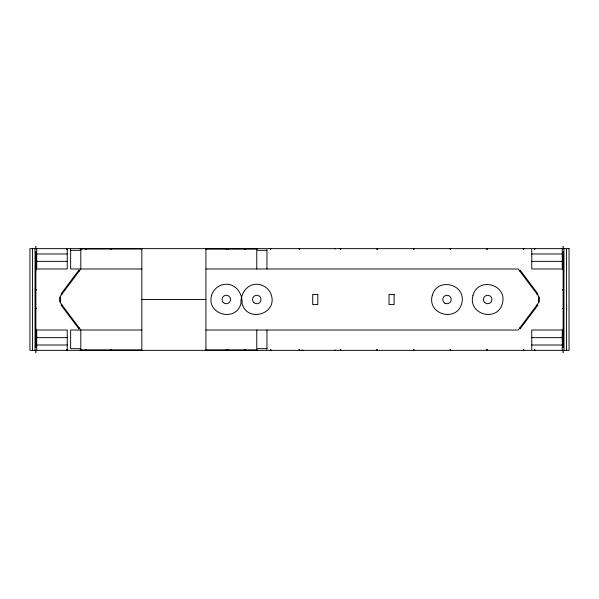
<?xml version="1.0" encoding="UTF-8"?>
<svg xmlns="http://www.w3.org/2000/svg" width="599" height="599" viewBox="0 0 599 599"><rect width="100%" height="100%" fill="white"/><g stroke="black" fill="none" stroke-linecap="round" stroke-linejoin="round"><path stroke-width="0.9" d="M36.09 269.775C35.236 267.596 35.94 271.182 36.157 269.086M562.79 269.131L563.15 269.827L563.33 269.041M67.29 248.944C65.703 250.09 67.5 247.627 66.863 248.944M67.29 349.936C65.703 351.081 67.5 348.618 66.863 349.936M36.247 247.155L35.775 246.533L35.67 247.312M562.753 351.845L563.225 352.467L563.33 351.688M36.247 252.209L35.775 251.685L35.67 252.344M562.753 346.791L563.225 347.315L563.33 346.656M270.284 248.855L271.062 248.959L270.441 249.431M563.36 269.76L563.195 268.988L562.805 269.692M35.67 351.688L35.775 352.467L36.247 351.845M563.33 247.312L563.225 246.533L562.753 247.155M61.734 304.584L61.061 305.093L78.858 328.829L79.54 328.319M61.315 305.43L61.989 304.928M78.604 328.492L79.285 327.982M519.46 270.681L520.142 270.171L537.939 293.907L537.266 294.416M519.715 271.018L520.396 270.508M537.011 294.072L537.685 293.57M35.67 346.656L35.775 347.315L36.247 346.791M563.33 252.344L563.225 251.685L562.753 252.209M270.441 349.569L271.062 350.041L270.284 350.145M80.154 248.944L141.836 248.944M205.831 249.064L257.368 249.064M70.637 250.337L80.805 250.337M266.952 250.337L256.776 250.337L256.776 268.988M36.734 253.991L67.245 253.991M531.755 253.991L562.266 253.991M36.734 261.359L67.245 261.359M531.755 261.359L562.266 261.359M141.836 268.988L70.637 268.988L70.637 248.645M205.921 268.988L518.195 268.988L538.538 296.108L538.538 302.892L518.195 330.012L205.921 330.012M141.836 299.5L205.921 299.5M141.836 330.012L70.637 330.012L70.637 348.663L80.805 348.663L80.805 330.012L60.462 302.892L60.462 296.108L80.805 268.988L80.805 248.645M36.734 337.641L67.245 337.641M531.755 337.641L562.266 337.641M36.734 345.009L67.245 345.009M531.755 345.009L562.266 345.009M266.952 348.663L256.776 348.663L256.776 330.012M80.154 349.936L141.836 349.936M205.831 349.936L257.368 349.936M301.746 350.145L303.566 350.355M35.708 290.133C37.385 289.909 34.802 288.696 35.7 290.133M537.266 304.584L537.939 305.093L520.142 328.829L519.46 328.319M537.011 304.928L537.685 305.43M519.715 327.982L520.396 328.492M79.54 270.681L78.858 270.171L61.061 293.907L61.734 294.416M78.604 270.508L79.285 271.018M61.315 293.57L61.989 294.072M35.566 269.123L35.573 269.692M566.504 248.645L566.504 350.355M563.966 248.645L563.966 350.355M563.12 252.029L563.12 346.971M562.266 248.645L562.266 268.988L531.755 268.988L531.755 249.491M562.266 350.355L562.266 330.012L531.755 330.012L531.755 349.509M539.385 296.954L539.385 302.046M335.103 248.645L335.103 249.079M335.103 349.921L335.103 350.355M266.952 249.566L266.952 268.988M266.952 330.012L266.952 349.434M228.301 248.645L228.301 249.079M228.301 349.921L228.301 350.355M205.921 248.645L205.921 350.355M141.836 248.533L141.836 350.355M67.245 248.645L67.245 268.988L36.734 268.988L36.734 248.645M67.245 350.355L67.245 330.012L36.734 330.012L36.734 350.355M59.615 296.954L59.615 302.046M35.88 252.029L35.88 346.971M35.034 248.645L35.034 350.355M32.496 248.645L32.496 350.355M35.566 308.328C36.21 309.9 36.734 307.092 35.566 308.328M35.543 329.517C36.187 331.09 36.711 328.274 35.543 329.517M562.701 289.676C563.345 291.249 563.861 288.433 562.701 289.676M562.798 308.328C563.449 309.9 563.966 307.092 562.798 308.328M562.775 329.517C563.419 331.09 563.944 328.274 562.775 329.517M80.543 248.832C80.813 250.375 81.427 247.784 80.543 248.832M80.543 349.823C80.813 351.373 81.427 348.775 80.543 349.823M256.439 248.959C256.724 250.494 257.3 247.911 256.439 248.959M256.439 349.823C256.739 351.381 257.285 348.76 256.439 349.823M85.904 248.832C86.428 250.449 87.169 247.687 85.904 248.832M85.904 349.823C86.428 351.441 87.169 348.685 85.904 349.823M110.545 248.832C111.07 250.449 111.803 247.687 110.545 248.832M110.545 349.823C111.07 351.441 111.803 348.685 110.545 349.823M211.529 295.554C206.206 314.632 236.066 322.636 241 303.446C240.266 294.109 246.751 284.098 256.776 284.24C263.523 284.278 269.737 289.047 271.519 295.554C276.835 314.632 246.975 322.636 242.041 303.446C242.775 294.109 236.291 284.098 226.265 284.24C219.519 284.278 213.311 289.047 211.529 295.554M226.152 248.959C226.669 250.577 227.41 247.814 226.152 248.959M226.152 349.823C226.669 351.441 227.41 348.685 226.152 349.823M245.013 248.959C245.538 250.577 246.271 247.814 245.013 248.959M245.013 349.823C245.538 351.441 246.271 348.685 245.013 349.823M299.088 248.959C299.612 250.577 300.346 247.814 299.088 248.959M299.088 349.823C299.612 351.441 300.346 348.685 299.088 349.823M340.202 248.959C340.719 250.577 341.46 247.814 340.202 248.959M340.202 349.823C340.719 351.441 341.46 348.685 340.202 349.823M376.816 248.959C377.34 250.577 378.081 247.814 376.816 248.959M376.816 349.823C377.34 351.441 378.081 348.685 376.816 349.823M413.437 248.959C413.954 250.577 414.695 247.814 413.437 248.959M413.437 349.823C413.954 351.441 414.695 348.685 413.437 349.823M432.253 295.554C426.93 314.632 456.797 322.636 461.724 303.446C467.048 284.368 437.18 276.364 432.253 295.554M450.059 248.959C450.575 250.577 451.317 247.814 450.059 248.959M450.059 349.823C450.575 351.441 451.317 348.685 450.059 349.823M472.94 295.554C467.617 314.632 497.484 322.636 502.411 303.446C507.735 284.368 477.867 276.364 472.94 295.554M486.673 248.959C487.189 250.577 487.93 247.814 486.673 248.959M486.673 349.823C487.189 351.441 487.93 348.685 486.673 349.823M523.294 248.959C523.811 250.577 524.552 247.814 523.294 248.959M534.271 248.959C534.787 250.577 535.528 247.814 534.271 248.959M523.294 349.823C523.811 351.441 524.552 348.685 523.294 349.823M534.271 349.823C534.787 351.441 535.528 348.685 534.271 349.823M569.05 248.645L29.95 248.645L29.95 350.355L569.05 350.355L569.05 248.645M317.807 294.416L312.723 294.416L312.723 304.584L317.807 304.584L317.807 294.416M394.097 294.416L389.013 294.416L389.013 304.584L394.097 304.584L394.097 294.416M444.87 303.169A4.238 4.238 0 0 0 451.227 299.5A4.238 4.238 0 0 0 444.87 295.831A4.238 4.238 0 0 0 444.87 303.169M484.681 302.495A4.238 4.238 0 0 0 491.772 300.601A4.238 4.238 0 0 0 486.583 295.404A4.238 4.238 0 0 0 484.681 302.495M253.781 302.495A4.238 4.238 0 0 0 260.872 300.601A4.238 4.238 0 0 0 255.683 295.404A4.238 4.238 0 0 0 253.781 302.495M223.27 302.495A4.238 4.238 0 0 0 230.36 300.601A4.238 4.238 0 0 0 225.164 295.404A4.238 4.238 0 0 0 223.27 302.495"/></g></svg>
